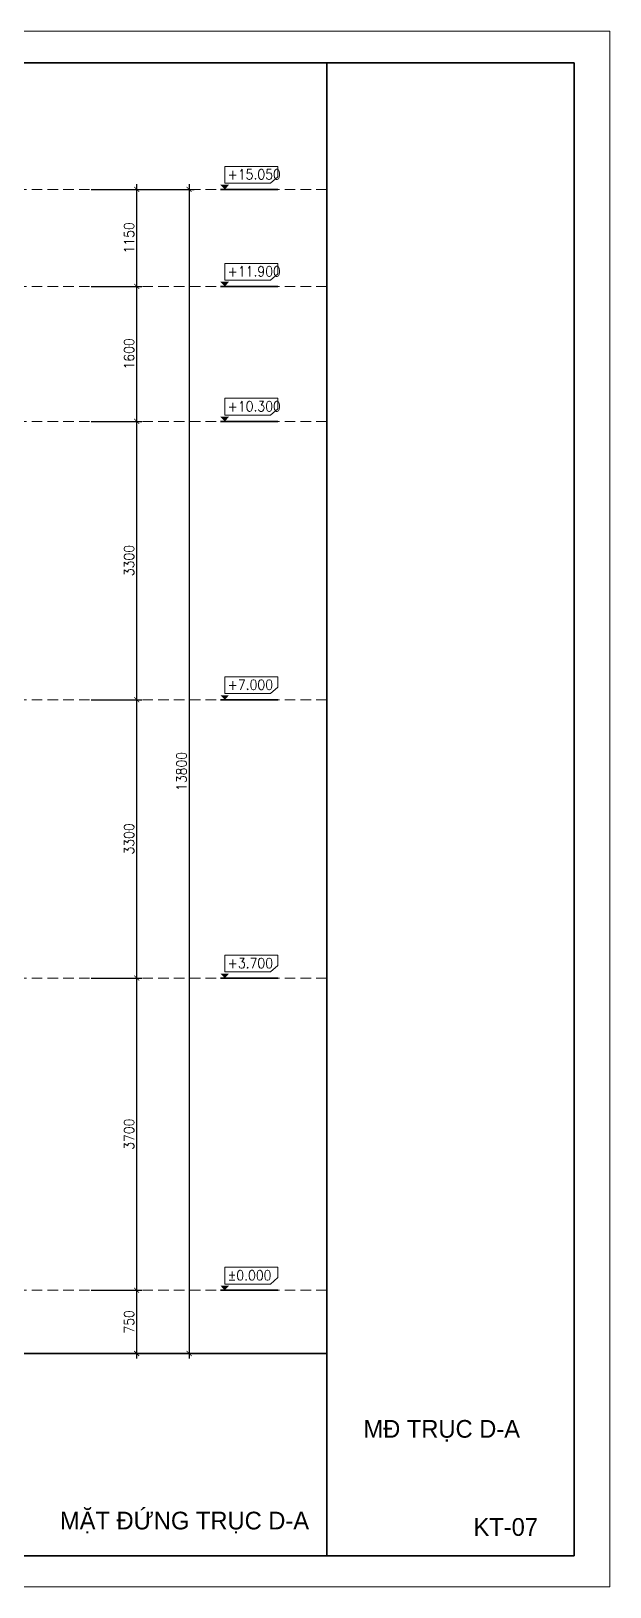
# Model space of a CAD drawing. Header units: millimetres. Extents: x -529782 to -142003, y -492574 to -273331.
# Drawn here: x -148866 to -142003, y -412168 to -393726 of the extents above; entities that cross this region are included whole.
import ezdxf
from ezdxf.enums import TextEntityAlignment as Align

# ---------------------------------------------------------------- set-up
doc = ezdxf.new("R2010")
doc.units = ezdxf.units.MM
doc.header["$LTSCALE"] = 500
doc.header["$MEASUREMENT"] = 0
doc.header["$PDMODE"] = 3
doc.linetypes.add('HIDDEN', pattern=[0.375, 0.25, -0.125])
doc.layers.get('0').update_dxf_attribs({"linetype": 'CONTINUOUS', "lineweight": 13})
doc.layers.get('Defpoints').update_dxf_attribs({"color": 255, "linetype": 'CONTINUOUS', "lineweight": 13})
for name, color, linetype, lineweight in [('1.cat 30', 30, 'CONTINUOUS', 35), ('2.thay 145', 145, 'CONTINUOUS', 18), ('3.manh 08', 8, 'CONTINUOUS', 9), ('4.dim 08', 8, 'CONTINUOUS', 13), ('6.khuat 75', 75, 'HIDDEN', 18), ('9.text \xad white', 7, 'CONTINUOUS', 15)]:
    doc.layers.add(name, color=color, linetype=linetype, lineweight=lineweight)
doc.styles.add('CA.JSC1', font='')
doc.styles.get("Standard").update_dxf_attribs({"font": 'txt.shx', "width": 0.9})
doc.styles.get('CA.JSC1').set_extended_font_data('.VnAvantH')
doc.dimstyles.new('CA 60', dxfattribs={"dimscale": 0, "dimtxt": 120, "dimasz": 60, "dimexe": 60, "dimexo": 0, "dimgap": 30, "dimtad": 1, "dimdec": 0, "dimzin": 0, "dimdsep": 46, "dimtxsty": 'Standard', "dimblk": 'ARCHTICK', "dimcen": 0.09, "dimdle": 60, "dimclrd": 256, "dimclre": 256, "dimclrt": 7, "dimadec": 0, "dimazin": 0, "dimtfac": 1, "dimtdec": 0, "dimtix": 1, "dimtmove": 2, "dimatfit": 3, "dimldrblk": 'DOT', "dimfxl": 1, "dimtolj": 1, "dimtzin": 0, "dimarcsym": 0})

# ---------------------------------------------------------------- blocks, each defined once
blk = doc.blocks.new('khung co loan')
at = {"layer": '1.cat 30'}
blk.add_lwpolyline([(1158, -14553), (1158, -303), (20658, -303), (20658, -14553)], close=True, dxfattribs=at)
blk.add_lwpolyline([(18298, -303), (18298, -14553)], dxfattribs=at)
at = {"layer": '3.manh 08'}
blk.add_lwpolyline([(0, -14850), (21000, -14850), (21000, 0), (0, 0)], close=True, dxfattribs=at)
blk = doc.blocks.new('ki hieu cost')
at = {"layer": '1.cat 30'}
blk.add_line((-119313, -196390), (-118176, -196390), dxfattribs=at)
at = {"layer": '3.manh 08'}
blk.add_lwpolyline([(-119227, -195934), (-119227, -196268), (-118320, -196268), (-118176, -196139), (-118176, -195934)], close=True, dxfattribs=at)
blk.add_solid([(-119313, -196299), (-119142, -196299), (-119227, -196390)], dxfattribs=at)
blk = doc.blocks.new('_ArchTick')
at = {"color": 1, "linetype": 'ByBlock', "const_width": 0.15}
blk.add_lwpolyline([(-0.5, -0.5), (0.5, 0.5)], dxfattribs=at)
blk = doc.blocks.new('*D179')
at = {"layer": '4.dim 08', "lineweight": -2, "transparency": 16777216}
for p, q in [((-148153, -408652), (-147554, -408652)), ((-147614, -409462), (-147614, -408592)), ((-148153, -409402), (-147554, -409402))]:
    blk.add_line(p, q, dxfattribs=at)
at = {"layer": 'Defpoints', "color": 0, "transparency": 16777216}
for p in [(-148153, -408652), (-147614, -408652), (-148153, -409402)]:
    blk.add_point(p, dxfattribs=at)
at = {"layer": '4.dim 08', "lineweight": -2, "transparency": 16777216, "xscale": 60, "yscale": 60, "zscale": 60}
for p, rotation in [((-147614, -408652), 90), ((-147614, -409402), 270)]:
    blk.add_blockref('_ArchTick', p, dxfattribs=dict(at, rotation=rotation))
at = {"layer": '4.dim 08', "color": 7, "transparency": 16777216, "insert": (-147704, -409027), "char_height": 120, "attachment_point": 5, "rotation": 90}
blk.add_mtext('\\A1;750', dxfattribs=at)
blk = doc.blocks.new('_DOT')
at = {"color": 1, "linetype": 'ByBlock'}
blk.add_line((-0.5, 0), (-1, 0), dxfattribs=at)
at = {"color": 1, "linetype": 'ByBlock', "const_width": 0.5}
blk.add_lwpolyline([(-0.25, 0, 1), (0.25, 0, 1)], format="xyb", close=True, dxfattribs=at)
blk = doc.blocks.new('*D180')
at = {"layer": '4.dim 08', "lineweight": -2, "transparency": 16777216}
for p, q in [((-148153, -404952), (-147554, -404952)), ((-147614, -408712), (-147614, -404892)), ((-148153, -408652), (-147554, -408652))]:
    blk.add_line(p, q, dxfattribs=at)
at = {"layer": 'Defpoints', "color": 0, "transparency": 16777216}
for p in [(-148153, -404952), (-147614, -404952), (-148153, -408652)]:
    blk.add_point(p, dxfattribs=at)
at = {"layer": '4.dim 08', "lineweight": -2, "transparency": 16777216, "xscale": 60, "yscale": 60, "zscale": 60}
for p, rotation in [((-147614, -404952), 90), ((-147614, -408652), 270)]:
    blk.add_blockref('_ArchTick', p, dxfattribs=dict(at, rotation=rotation))
at = {"layer": '4.dim 08', "color": 7, "transparency": 16777216, "insert": (-147704, -406802), "char_height": 120, "attachment_point": 5, "rotation": 90}
blk.add_mtext('\\A1;3700', dxfattribs=at)
blk = doc.blocks.new('*D181')
at = {"layer": '4.dim 08', "lineweight": -2, "transparency": 16777216}
for p, q in [((-148153, -401652), (-147554, -401652)), ((-147614, -405012), (-147614, -401592)), ((-148153, -404952), (-147554, -404952))]:
    blk.add_line(p, q, dxfattribs=at)
at = {"layer": 'Defpoints', "color": 0, "transparency": 16777216}
for p in [(-148153, -401652), (-147614, -401652), (-148153, -404952)]:
    blk.add_point(p, dxfattribs=at)
at = {"layer": '4.dim 08', "lineweight": -2, "transparency": 16777216, "xscale": 60, "yscale": 60, "zscale": 60}
for p, rotation in [((-147614, -401652), 90), ((-147614, -404952), 270)]:
    blk.add_blockref('_ArchTick', p, dxfattribs=dict(at, rotation=rotation))
at = {"layer": '4.dim 08', "color": 7, "transparency": 16777216, "insert": (-147704, -403302), "char_height": 120, "attachment_point": 5, "rotation": 90}
blk.add_mtext('\\A1;3300', dxfattribs=at)
blk = doc.blocks.new('*D182')
at = {"layer": '4.dim 08', "lineweight": -2, "transparency": 16777216}
for p, q in [((-148153, -398352), (-147554, -398352)), ((-147614, -401712), (-147614, -398292)), ((-148153, -401652), (-147554, -401652))]:
    blk.add_line(p, q, dxfattribs=at)
at = {"layer": 'Defpoints', "color": 0, "transparency": 16777216}
for p in [(-148153, -398352), (-147614, -398352), (-148153, -401652)]:
    blk.add_point(p, dxfattribs=at)
at = {"layer": '4.dim 08', "lineweight": -2, "transparency": 16777216, "xscale": 60, "yscale": 60, "zscale": 60}
for p, rotation in [((-147614, -398352), 90), ((-147614, -401652), 270)]:
    blk.add_blockref('_ArchTick', p, dxfattribs=dict(at, rotation=rotation))
at = {"layer": '4.dim 08', "color": 7, "transparency": 16777216, "insert": (-147704, -400002), "char_height": 120, "attachment_point": 5, "rotation": 90}
blk.add_mtext('\\A1;3300', dxfattribs=at)
blk = doc.blocks.new('*D183')
at = {"layer": '4.dim 08', "lineweight": -2, "transparency": 16777216}
for p, q in [((-147614, -398412), (-147614, -396692)), ((-148153, -396752), (-147554, -396752)), ((-148153, -398352), (-147554, -398352))]:
    blk.add_line(p, q, dxfattribs=at)
at = {"layer": 'Defpoints', "color": 0, "transparency": 16777216}
for p in [(-148153, -396752), (-147614, -396752), (-148153, -398352)]:
    blk.add_point(p, dxfattribs=at)
at = {"layer": '4.dim 08', "lineweight": -2, "transparency": 16777216, "xscale": 60, "yscale": 60, "zscale": 60}
for p, rotation in [((-147614, -396752), 90), ((-147614, -398352), 270)]:
    blk.add_blockref('_ArchTick', p, dxfattribs=dict(at, rotation=rotation))
at = {"layer": '4.dim 08', "color": 7, "transparency": 16777216, "insert": (-147704, -397552), "char_height": 120, "attachment_point": 5, "rotation": 90}
blk.add_mtext('\\A1;1600', dxfattribs=at)
blk = doc.blocks.new('*D184')
at = {"layer": '4.dim 08', "lineweight": -2, "transparency": 16777216}
for p, q in [((-147614, -396812), (-147614, -395542)), ((-148153, -395602), (-147554, -395602)), ((-148153, -396752), (-147554, -396752))]:
    blk.add_line(p, q, dxfattribs=at)
at = {"layer": 'Defpoints', "color": 0, "transparency": 16777216}
for p in [(-148153, -395602), (-147614, -395602), (-148153, -396752)]:
    blk.add_point(p, dxfattribs=at)
at = {"layer": '4.dim 08', "lineweight": -2, "transparency": 16777216, "xscale": 60, "yscale": 60, "zscale": 60}
for p, rotation in [((-147614, -395602), 90), ((-147614, -396752), 270)]:
    blk.add_blockref('_ArchTick', p, dxfattribs=dict(at, rotation=rotation))
at = {"layer": '4.dim 08', "color": 7, "transparency": 16777216, "insert": (-147704, -396177), "char_height": 120, "attachment_point": 5, "rotation": 90}
blk.add_mtext('\\A1;1150', dxfattribs=at)
blk = doc.blocks.new('*D185')
at = {"layer": '4.dim 08', "lineweight": -2, "transparency": 16777216}
for p, q in [((-146992, -395542), (-146992, -409462)), ((-148153, -395602), (-146932, -395602)), ((-148153, -409402), (-146932, -409402))]:
    blk.add_line(p, q, dxfattribs=at)
at = {"layer": 'Defpoints', "color": 0, "transparency": 16777216}
for p in [(-148153, -395602), (-148153, -409402), (-146992, -409402)]:
    blk.add_point(p, dxfattribs=at)
at = {"layer": '4.dim 08', "lineweight": -2, "transparency": 16777216, "xscale": 60, "yscale": 60, "zscale": 60}
for p, rotation in [((-146992, -395602), 90), ((-146992, -409402), 270)]:
    blk.add_blockref('_ArchTick', p, dxfattribs=dict(at, rotation=rotation))
at = {"layer": '4.dim 08', "color": 7, "transparency": 16777216, "insert": (-147082, -402502), "char_height": 120, "attachment_point": 5, "rotation": 90}
blk.add_mtext('\\A1;13800', dxfattribs=at)

msp = doc.modelspace()

# ---------------------------------------------------------------- linework, layer by layer
at = {"layer": '1.cat 30'}
msp.add_line((-145359, -409402), (-166645.3, -409402), dxfattribs=at)
at = {"layer": '6.khuat 75'}
for p, q in [((-145359, -395602), (-166645.3, -395602)), ((-145359, -396752), (-166645.3, -396752)), ((-145359, -398352), (-166645.3, -398352)), ((-145359, -401652), (-166645.3, -401652)), ((-145359, -404952), (-166645.3, -404952)), ((-145359, -408652), (-166645.3, -408652))]:
    msp.add_line(p, q, dxfattribs=at)

# ---------------------------------------------------------------- block references
at = {"layer": '2.thay 145'}
for name, p, xscale, yscale, zscale in [('khung co loan', (-168083.8, -393725.8), 1.241924691043096, 1.241924691072199, 1.241924691059295), ('ki hieu cost', (-75033.4, -277768.3), 0.6000000000058208, 0.6000000000058208, 0.6000000000000001), ('ki hieu cost', (-75033.4, -278918.2), 0.6000000000058208, 0.6000000000058208, 0.6000000000000001), ('ki hieu cost', (-75033.4, -280518.3), 0.6000000000058208, 0.6000000000058208, 0.6000000000000001), ('ki hieu cost', (-75033.4, -283818.3), 0.6000000000058208, 0.6000000000058208, 0.6000000000000001), ('ki hieu cost', (-75033.4, -287118.3), 0.6000000000058208, 0.6000000000058208, 0.6000000000000001), ('ki hieu cost', (-75033.4, -290818.3), 0.6000000000058208, 0.6000000000058208, 0.6000000000000001)]:
    msp.add_blockref(name, p, dxfattribs=dict(at, xscale=xscale, yscale=yscale, zscale=zscale))

# ---------------------------------------------------------------- texts
at = {"layer": '9.text \xad white', "style": 'CA.JSC1'}
for s, p in [('m® trôc d-a', (-144925.2, -410400)), ('mÆt ®øng trôc d-a', (-148523.9, -411487.2))]:
    msp.add_text(s, height=210, dxfattribs=at).set_placement(p)
msp.add_text('kt-07', height=210, dxfattribs=at).set_placement((-143238.1, -411563.4), align=Align.CENTER)
at = {"layer": '9.text \xad white', "lineweight": 100, "char_height": 120, "width": 546.9, "attachment_point": 1}
for s, insert in [('+15.050', (-146534.3, -395364.1)), ('+11.900', (-146534.3, -396514.1)), ('+10.300', (-146534.3, -398114.1)), ('+7.000', (-146534.3, -401414.1)), ('+3.700', (-146534.3, -404714.1)), ('%%P0.000', (-146534.3, -408414.1))]:
    msp.add_mtext(s, dxfattribs=dict(at, insert=insert))

# ---------------------------------------------------------------- dimensions: what is measured, and where the dimension line sits
at = {"layer": '4.dim 08'}
for base, p1, p2, picture, middle in [((-147614.2, -395602), (-148152.7, -396752), (-148152.7, -395602), '*D184', (-147704.2, -396177)), ((-146991.7, -409402), (-148152.7, -395602), (-148152.7, -409402), '*D185', (-147081.7, -402502)), ((-147614.2, -396752), (-148152.7, -398352), (-148152.7, -396752), '*D183', (-147704.2, -397552)), ((-147614.2, -398352), (-148152.7, -401652), (-148152.7, -398352), '*D182', (-147704.2, -400002)), ((-147614.2, -401652), (-148152.7, -404952), (-148152.7, -401652), '*D181', (-147704.2, -403302)), ((-147614.2, -404952), (-148152.7, -408652), (-148152.7, -404952), '*D180', (-147704.2, -406802)), ((-147614.2, -408652), (-148152.7, -409402), (-148152.7, -408652), '*D179', (-147704.2, -409027))]:
    dim = msp.add_linear_dim(base=base, p1=p1, p2=p2, angle=90, dimstyle='CA 60', override={"dimscale": 1}, dxfattribs=at)
    dim.commit()
    dim.dimension.update_dxf_attribs({"geometry": picture, "text_midpoint": middle})

doc.saveas('drawing.dxf')
